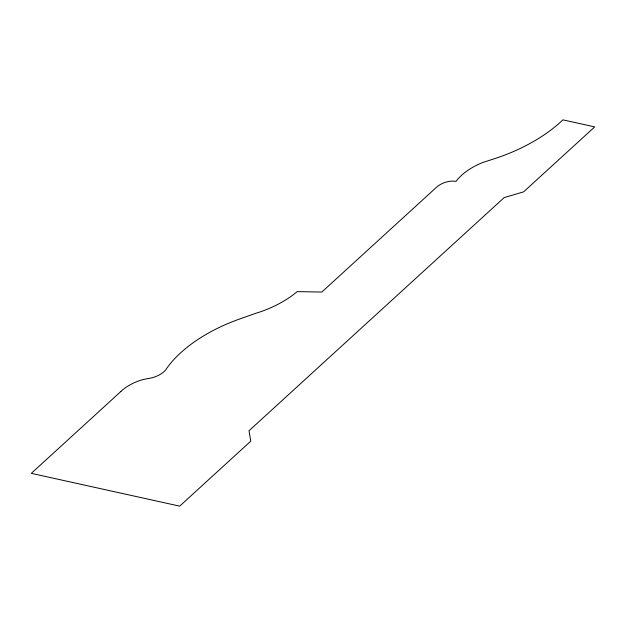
<?xml version="1.0" encoding="UTF-8"?>
<svg xmlns="http://www.w3.org/2000/svg" width="626" height="626" viewBox="0 0 626 626"><rect width="100%" height="100%" fill="white"/><g stroke="black" fill="none" stroke-linecap="round" stroke-linejoin="round"><path stroke-width="0.94" d="M120.771 391.586L31.3 473.342L179.678 506.137L250.768 441.173L248.999 430.766L504.188 197.581L523.61 191.853L594.7 126.89L562.907 119.863L558.486 123.901A110.372 56.841 -18.9 0 1 494.704 158.628L482.834 162.486A43.64 22.473 -18.9 0 0 456.049 181.43A14.359 7.395 -18.9 0 0 436.619 187.151L321.827 292.052L297.186 291.614A68.398 35.228 -18.9 0 1 256.042 313.227L239.993 318.884A106.185 54.689 -18.9 0 0 165.616 370.021A17.082 8.795 -18.9 0 1 147.759 378.589L142.196 379.779A31.496 16.221 -18.9 0 0 120.771 391.586"/></g></svg>
